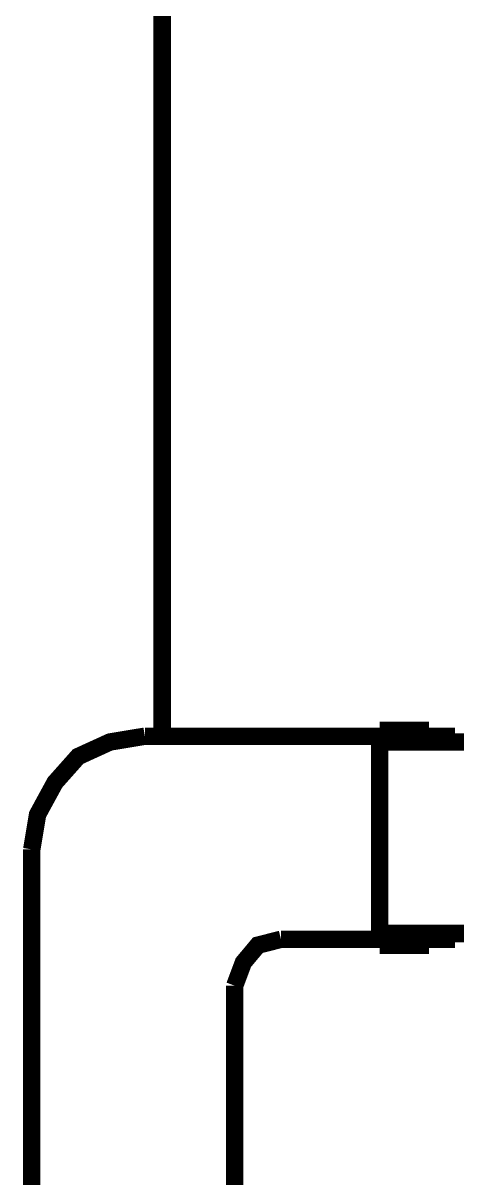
# Model space of a CAD drawing. Header units: metres. Extents: x 2999 to 3164, y 1641 to 1678.
# Drawn here: x 3014.176 to 3014.639, y 1653.928 to 1655.16 of the extents above; entities that cross this region are included whole.
import ezdxf

# ---------------------------------------------------------------- set-up
doc = ezdxf.new("R2010")
doc.units = ezdxf.units.M
doc.layers.add('BLACK', color=7, linetype='Continuous')

msp = doc.modelspace()

# ---------------------------------------------------------------- linework, layer by layer
at = {"layer": 'BLACK', "const_width": 0.01857582132843248}
for points in [[(3014.324183843978, 1656.646964842177), (3014.324183843978, 1654.399304505657)], [(3014.55642549877, 1654.405595145755), (3014.60909132285, 1654.405595145755)], [(3014.55642549877, 1654.176352517056), (3014.55642549877, 1654.405595145755)], [(3014.184911998081, 1654.278538845165), (3014.191129491201, 1654.315770656909), (3014.209708823584, 1654.349857148605), (3014.23443250211, 1654.377653000202), (3014.268445846828, 1654.393160159514), (3014.305677658572, 1654.399304505657)], [(3014.55642549877, 1654.399304505657), (3014.305677658572, 1654.399304505657)], [(3014.637033468402, 1654.399304505657), (3014.55642549877, 1654.399304505657)], [(3014.55642549877, 1654.393160159514), (3014.649322160687, 1654.393160159514)], [(3014.184911998081, 1654.278538845165), (3014.184911998081, 1650.14236983355)], [(3014.401646493561, 1654.133122653124), (3014.410936159752, 1654.157846331651), (3014.426443319065, 1654.176352517056), (3014.451093850613, 1654.182643157154)], [(3014.55642549877, 1654.182643157154), (3014.451093850613, 1654.182643157154)], [(3014.55642549877, 1654.188787503297), (3014.649322160687, 1654.188787503297)], [(3014.637033468402, 1654.182643157154), (3014.55642549877, 1654.182643157154)], [(3014.55642549877, 1654.176352517056), (3014.60909132285, 1654.176352517056)], [(3014.401646493561, 1654.133122653124), (3014.401646493561, 1651.885389169626)]]:
    msp.add_lwpolyline(points, dxfattribs=at)

doc.saveas('drawing.dxf')
